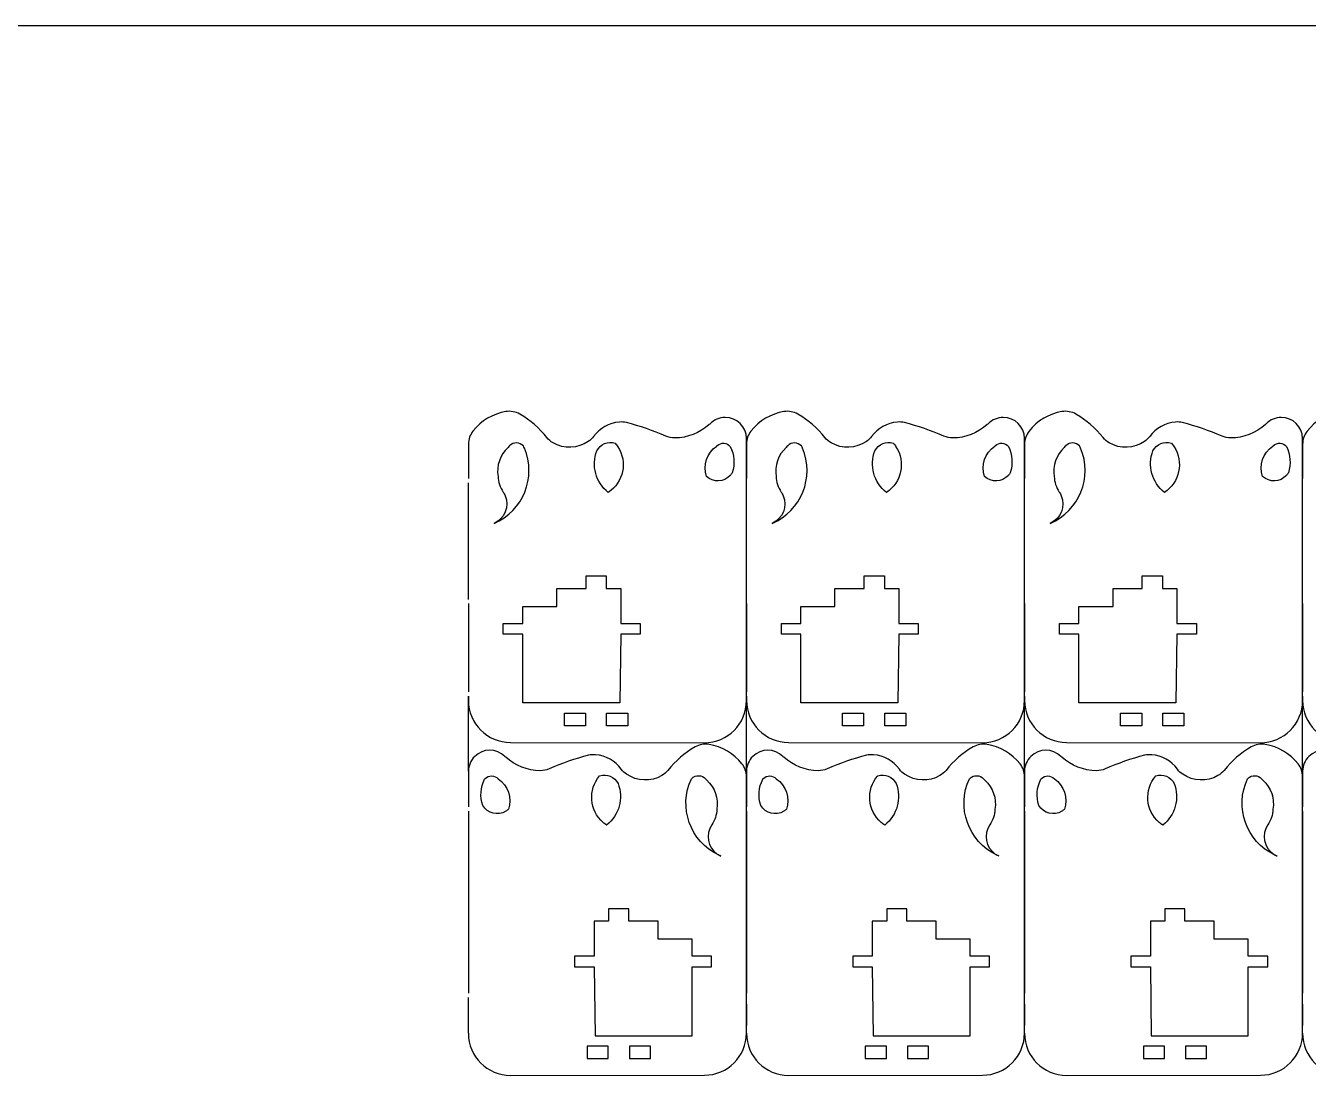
# Model space of a CAD drawing. Header units: inches. Extents: x -1166 to 134, y 1090 to 1990.
# Drawn here: x -515.6 to -211.2, y 1740 to 1989.9 of the extents above; entities that cross this region are included whole.
import ezdxf

# ---------------------------------------------------------------- set-up
doc = ezdxf.new("R2010")
doc.units = ezdxf.units.IN
doc.header["$MEASUREMENT"] = 0
for name, color, linetype in [('Corte exterior', 7, 'Continuous'), ('grabado linea medio', 7, 'Continuous'), ('Material', 7, 'Continuous')]:
    doc.layers.add(name, color=color, linetype=linetype)

# ---------------------------------------------------------------- blocks, each defined once
blk = doc.blocks.new('block 2')
at = {"layer": 'Corte exterior', "color": 1, "lineweight": 25}
blk.add_lwpolyline([(-410.52, 1853.67), (-410.52, 1881.36)], dxfattribs=at)
blk = doc.blocks.new('block 7')
at = {"layer": 'Corte exterior', "color": 1, "lineweight": 25}
blk.add_lwpolyline([(-410.52, 1812.86), (-410.52, 1804.4)], dxfattribs=at)
blk = doc.blocks.new('block 12')
at = {"layer": 'Corte exterior', "color": 1, "lineweight": 25}
blk.add_lwpolyline([(-410.52, 1803.4), (-410.52, 1760.17)], dxfattribs=at)
blk = doc.blocks.new('block 17')
at = {"layer": 'Corte exterior', "color": 1, "lineweight": 25}
blk.add_lwpolyline([(-410.52, 1852.67), (-410.52, 1831.7)], dxfattribs=at)
blk = doc.blocks.new('block 22')
at = {"layer": 'Corte exterior', "color": 1, "lineweight": 25}
blk.add_lwpolyline([(-344.52, 1757.55), (-344.52, 1752.55)], dxfattribs=at)
blk = doc.blocks.new('block 27')
at = {"layer": 'Corte exterior', "color": 1, "lineweight": 25}
blk.add_open_spline([(-410.52, 1750.66), (-410.52, 1745.14), (-406.05, 1740.66), (-400.52, 1740.66), (-400.52, 1740.66), (-400.52, 1740.66), (-400.51, 1740.66), (-400.51, 1740.66), (-354.51, 1740.71), (-354.51, 1740.71), (-348.99, 1740.71), (-344.52, 1745.19), (-344.52, 1750.71), (-344.52, 1750.71), (-344.52, 1811.55), (-344.52, 1811.55), (-344.52, 1812.67), (-344.9, 1813.76), (-345.59, 1814.64), (-347.53, 1817.1), (-350.31, 1818.75), (-353.4, 1819.26), (-354.54, 1819.45), (-355.72, 1819.24), (-356.72, 1818.66), (-359.2, 1817.23), (-361.38, 1815.34), (-363.15, 1813.09), (-363.55, 1812.58), (-364.04, 1812.15), (-364.61, 1811.83), (-367.23, 1810.34), (-370.48, 1810.46), (-372.98, 1812.15), (-373.46, 1812.47), (-373.89, 1812.88), (-374.23, 1813.35), (-375.68, 1815.32), (-377.9, 1816.58), (-380.34, 1816.79), (-380.91, 1816.84), (-381.47, 1816.8), (-382.02, 1816.66), (-385.22, 1815.84), (-388.36, 1814.76), (-391.39, 1813.43), (-392.04, 1813.14), (-392.74, 1813), (-393.46, 1813), (-396.49, 1813.04), (-399.42, 1814.17), (-401.68, 1816.19), (-401.76, 1816.25), (-401.83, 1816.32), (-401.9, 1816.39), (-403.87, 1818.37), (-407.06, 1818.37), (-409.04, 1816.4), (-409.98, 1815.46), (-410.51, 1814.19), (-410.52, 1812.86), (-410.52, 1812.86), (-410.52, 1830.7), (-410.52, 1830.7), (-410.52, 1830.7), (-410.52, 1829.7), (-410.52, 1829.7), (-410.52, 1824.18), (-406.05, 1819.71), (-400.53, 1819.7), (-400.53, 1819.7), (-354.53, 1819.66), (-354.53, 1819.66), (-349.01, 1819.65), (-344.53, 1824.12), (-344.52, 1829.65), (-344.52, 1829.65), (-344.52, 1829.65), (-344.52, 1829.66), (-344.52, 1829.66), (-344.52, 1891.86), (-344.52, 1891.86), (-344.54, 1894.65), (-346.82, 1896.89), (-349.61, 1896.87), (-350.94, 1896.86), (-352.21, 1896.33), (-353.15, 1895.38), (-353.21, 1895.31), (-353.29, 1895.25), (-353.36, 1895.18), (-355.63, 1893.16), (-358.55, 1892.03), (-361.59, 1892), (-362.3, 1891.99), (-363, 1892.13), (-363.65, 1892.42), (-366.68, 1893.75), (-369.82, 1894.83), (-373.03, 1895.65), (-373.57, 1895.79), (-374.14, 1895.84), (-374.7, 1895.79), (-377.14, 1895.57), (-379.37, 1894.32), (-380.81, 1892.34), (-381.16, 1891.87), (-381.58, 1891.46), (-382.06, 1891.14), (-384.57, 1889.46), (-387.81, 1889.34), (-390.43, 1890.83), (-391, 1891.15), (-391.5, 1891.57), (-391.9, 1892.09), (-393.66, 1894.33), (-395.84, 1896.22), (-398.32, 1897.65), (-399.32, 1898.23), (-400.5, 1898.45), (-401.64, 1898.26), (-404.73, 1897.74), (-407.52, 1896.09), (-409.45, 1893.63), (-410.14, 1892.75), (-410.52, 1891.66), (-410.52, 1890.54), (-410.52, 1890.54), (-410.52, 1882.36), (-410.52, 1882.36)], degree=3, knots=[0, 0, 0, 0, 1, 1, 1, 2, 2, 2, 3, 3, 3, 4, 4, 4, 5, 5, 5, 6, 6, 6, 7, 7, 7, 8, 8, 8, 9, 9, 9, 10, 10, 10, 11, 11, 11, 12, 12, 12, 13, 13, 13, 14, 14, 14, 15, 15, 15, 16, 16, 16, 17, 17, 17, 18, 18, 18, 19, 19, 19, 20, 20, 20, 21, 21, 21, 22, 22, 22, 23, 23, 23, 24, 24, 24, 25, 25, 25, 26, 26, 26, 27, 27, 27, 28, 28, 28, 29, 29, 29, 30, 30, 30, 31, 31, 31, 32, 32, 32, 33, 33, 33, 34, 34, 34, 35, 35, 35, 36, 36, 36, 37, 37, 37, 38, 38, 38, 39, 39, 39, 40, 40, 40, 41, 41, 41, 42, 42, 42, 43, 43, 43, 43], dxfattribs=at)
blk = doc.blocks.new('block 32')
at = {"layer": 'Corte exterior', "color": 1, "lineweight": 25}
blk.add_lwpolyline([(-410.52, 1750.66), (-410.52, 1759.17)], dxfattribs=at)
blk = doc.blocks.new('block 37')
at = {"layer": 'Corte exterior', "color": 1, "lineweight": 25}
blk.add_lwpolyline([(-382.32, 1744.64), (-377.32, 1744.64), (-377.32, 1747.64), (-382.32, 1747.64), (-382.32, 1744.64)], dxfattribs=at)
blk = doc.blocks.new('block 42')
at = {"layer": 'Corte exterior', "color": 1, "lineweight": 25}
blk.add_lwpolyline([(-372.32, 1744.64), (-367.32, 1744.64), (-367.32, 1747.64), (-372.32, 1747.64), (-372.32, 1744.64)], dxfattribs=at)
blk = doc.blocks.new('block 47')
at = {"layer": 'Corte exterior', "color": 1, "lineweight": 25}
blk.add_open_spline([(-407.14, 1804.74), (-406, 1802.85), (-403.54, 1802.24), (-401.65, 1803.38), (-401.43, 1803.52), (-401.22, 1803.67), (-401.03, 1803.84), (-400.14, 1806.53), (-401.12, 1809.48), (-403.45, 1811.1), (-404.3, 1811.96), (-405.68, 1811.97), (-406.54, 1811.12), (-406.59, 1811.07), (-406.63, 1811.02), (-406.67, 1810.97), (-407.64, 1809.04), (-407.81, 1806.8), (-407.14, 1804.74)], degree=3, knots=[0, 0, 0, 0, 1, 1, 1, 2, 2, 2, 3, 3, 3, 4, 4, 4, 5, 5, 5, 6, 6, 6, 6], dxfattribs=at)
blk = doc.blocks.new('block 52')
at = {"layer": 'Corte exterior', "color": 1, "lineweight": 25}
blk.add_open_spline([(-377.72, 1800.1), (-374.74, 1802.44), (-373.64, 1806.45), (-375.01, 1809.98), (-375.81, 1811.58), (-377.67, 1812.34), (-379.37, 1811.77), (-382.19, 1808.49), (-381.83, 1803.55), (-378.55, 1800.72), (-378.29, 1800.5), (-378.01, 1800.29), (-377.72, 1800.1)], degree=3, knots=[0, 0, 0, 0, 1, 1, 1, 2, 2, 2, 3, 3, 3, 4, 4, 4, 4], dxfattribs=at)
blk = doc.blocks.new('block 57')
at = {"layer": 'Corte exterior', "color": 1, "lineweight": 25}
blk.add_open_spline([(-350.59, 1792.74), (-350.9, 1792.87), (-351.19, 1793.03), (-351.46, 1793.21), (-353.74, 1794.77), (-354.33, 1797.88), (-352.77, 1800.16), (-352.02, 1801.26), (-351.6, 1802.54), (-351.56, 1803.86), (-351.11, 1806.41), (-352.01, 1809.01), (-353.95, 1810.73), (-354.63, 1811.81), (-356.06, 1812.14), (-357.14, 1811.46), (-357.3, 1811.37), (-357.45, 1811.25), (-357.58, 1811.11), (-360.8, 1804.31), (-357.9, 1796.19), (-351.11, 1792.97), (-350.94, 1792.89), (-350.77, 1792.81), (-350.59, 1792.74)], degree=3, knots=[0, 0, 0, 0, 1, 1, 1, 2, 2, 2, 3, 3, 3, 4, 4, 4, 5, 5, 5, 6, 6, 6, 7, 7, 7, 8, 8, 8, 8], dxfattribs=at)
blk = doc.blocks.new('block 62')
at = {"layer": 'Corte exterior', "color": 1, "lineweight": 25}
blk.add_lwpolyline([(-382.72, 1826.64), (-382.72, 1823.64), (-387.72, 1823.64), (-387.72, 1826.64), (-382.72, 1826.64)], dxfattribs=at)
blk = doc.blocks.new('block 67')
at = {"layer": 'Corte exterior', "color": 1, "lineweight": 25}
blk.add_lwpolyline([(-372.72, 1826.64), (-372.72, 1823.64), (-377.72, 1823.64), (-377.72, 1826.64), (-372.72, 1826.64)], dxfattribs=at)
blk = doc.blocks.new('block 72')
at = {"layer": 'Corte exterior', "color": 1, "lineweight": 25}
blk.add_open_spline([(-404.45, 1871.73), (-401.91, 1872.81), (-400.72, 1875.75), (-401.8, 1878.29), (-401.93, 1878.59), (-402.09, 1878.88), (-402.27, 1879.16), (-403.02, 1880.25), (-403.44, 1881.53), (-403.48, 1882.85), (-403.94, 1885.4), (-403.03, 1888), (-401.09, 1889.72), (-400.99, 1889.88), (-400.87, 1890.03), (-400.74, 1890.16), (-399.82, 1891.05), (-398.35, 1891.02), (-397.46, 1890.1), (-397.38, 1889.93), (-397.3, 1889.76), (-397.23, 1889.59), (-394.29, 1882.66), (-397.53, 1874.67), (-404.45, 1871.73)], degree=3, knots=[0, 0, 0, 0, 1, 1, 1, 2, 2, 2, 3, 3, 3, 4, 4, 4, 5, 5, 5, 6, 6, 6, 7, 7, 7, 8, 8, 8, 8], dxfattribs=at)
blk = doc.blocks.new('block 77')
at = {"layer": 'Corte exterior', "color": 1, "lineweight": 25}
blk.add_open_spline([(-375.67, 1890.76), (-377.37, 1891.34), (-379.23, 1890.57), (-380.03, 1888.97), (-381.4, 1885.44), (-380.3, 1881.43), (-377.33, 1879.09), (-373.7, 1881.45), (-372.68, 1886.31), (-375.05, 1889.93), (-375.24, 1890.22), (-375.45, 1890.5), (-375.67, 1890.76)], degree=3, knots=[0, 0, 0, 0, 1, 1, 1, 2, 2, 2, 3, 3, 3, 4, 4, 4, 4], dxfattribs=at)
blk = doc.blocks.new('block 82')
at = {"layer": 'Corte exterior', "color": 1, "lineweight": 25}
blk.add_open_spline([(-348.37, 1889.97), (-349.15, 1890.89), (-350.52, 1891), (-351.45, 1890.23), (-351.5, 1890.18), (-351.55, 1890.14), (-351.59, 1890.09), (-353.92, 1888.48), (-354.91, 1885.52), (-354.01, 1882.84), (-352.37, 1881.35), (-349.84, 1881.48), (-348.36, 1883.12), (-348.19, 1883.31), (-348.04, 1883.51), (-347.9, 1883.73), (-347.24, 1885.79), (-347.4, 1888.03), (-348.37, 1889.97)], degree=3, knots=[0, 0, 0, 0, 1, 1, 1, 2, 2, 2, 3, 3, 3, 4, 4, 4, 5, 5, 5, 6, 6, 6, 6], dxfattribs=at)
blk = doc.blocks.new('block 87')
at = {"layer": 'Corte exterior', "color": 1, "lineweight": 25}
blk.add_lwpolyline([(-344.52, 1853.67), (-344.52, 1881.36)], dxfattribs=at)
blk = doc.blocks.new('block 92')
at = {"layer": 'Corte exterior', "color": 1, "lineweight": 25}
blk.add_lwpolyline([(-344.52, 1812.86), (-344.52, 1804.4)], dxfattribs=at)
blk = doc.blocks.new('block 97')
at = {"layer": 'Corte exterior', "color": 1, "lineweight": 25}
blk.add_lwpolyline([(-344.52, 1803.4), (-344.52, 1760.17)], dxfattribs=at)
blk = doc.blocks.new('block 102')
at = {"layer": 'Corte exterior', "color": 1, "lineweight": 25}
blk.add_lwpolyline([(-344.52, 1852.67), (-344.52, 1831.7)], dxfattribs=at)
blk = doc.blocks.new('block 107')
at = {"layer": 'Corte exterior', "color": 1, "lineweight": 25}
blk.add_lwpolyline([(-278.52, 1757.55), (-278.51, 1752.55)], dxfattribs=at)
blk = doc.blocks.new('block 112')
at = {"layer": 'Corte exterior', "color": 1, "lineweight": 25}
blk.add_open_spline([(-344.52, 1750.66), (-344.52, 1745.14), (-340.04, 1740.66), (-334.52, 1740.66), (-334.52, 1740.66), (-334.51, 1740.66), (-334.51, 1740.66), (-334.51, 1740.66), (-288.51, 1740.71), (-288.51, 1740.71), (-282.99, 1740.71), (-278.52, 1745.19), (-278.52, 1750.71), (-278.52, 1750.71), (-278.52, 1811.55), (-278.52, 1811.55), (-278.52, 1812.67), (-278.9, 1813.76), (-279.59, 1814.64), (-281.52, 1817.1), (-284.31, 1818.75), (-287.4, 1819.26), (-288.54, 1819.45), (-289.72, 1819.24), (-290.72, 1818.66), (-293.2, 1817.23), (-295.38, 1815.34), (-297.14, 1813.09), (-297.54, 1812.58), (-298.04, 1812.15), (-298.61, 1811.83), (-301.23, 1810.34), (-304.47, 1810.46), (-306.98, 1812.15), (-307.46, 1812.47), (-307.88, 1812.88), (-308.23, 1813.35), (-309.67, 1815.32), (-311.9, 1816.58), (-314.34, 1816.79), (-314.9, 1816.84), (-315.47, 1816.8), (-316.01, 1816.66), (-319.22, 1815.84), (-322.36, 1814.76), (-325.39, 1813.43), (-326.04, 1813.14), (-326.74, 1813), (-327.45, 1813), (-330.49, 1813.04), (-333.41, 1814.17), (-335.68, 1816.19), (-335.75, 1816.25), (-335.82, 1816.32), (-335.89, 1816.39), (-337.86, 1818.37), (-341.06, 1818.37), (-343.04, 1816.4), (-343.98, 1815.46), (-344.51, 1814.19), (-344.52, 1812.86), (-344.52, 1812.86), (-344.52, 1830.7), (-344.52, 1830.7), (-344.52, 1830.7), (-344.52, 1829.7), (-344.52, 1829.7), (-344.52, 1824.18), (-340.05, 1819.71), (-334.53, 1819.7), (-334.53, 1819.7), (-288.53, 1819.66), (-288.53, 1819.66), (-283, 1819.65), (-278.52, 1824.12), (-278.52, 1829.65), (-278.52, 1829.65), (-278.52, 1829.65), (-278.52, 1829.66), (-278.52, 1829.66), (-278.52, 1891.86), (-278.52, 1891.86), (-278.54, 1894.65), (-280.81, 1896.89), (-283.6, 1896.87), (-284.93, 1896.86), (-286.2, 1896.33), (-287.14, 1895.38), (-287.21, 1895.31), (-287.28, 1895.25), (-287.36, 1895.18), (-289.62, 1893.16), (-292.55, 1892.03), (-295.58, 1892), (-296.29, 1891.99), (-297, 1892.13), (-297.65, 1892.42), (-300.68, 1893.75), (-303.82, 1894.83), (-307.02, 1895.65), (-307.57, 1895.79), (-308.13, 1895.84), (-308.7, 1895.79), (-311.13, 1895.57), (-313.36, 1894.32), (-314.81, 1892.34), (-315.15, 1891.87), (-315.57, 1891.46), (-316.06, 1891.14), (-318.56, 1889.46), (-321.81, 1889.34), (-324.43, 1890.83), (-325, 1891.15), (-325.49, 1891.57), (-325.89, 1892.09), (-327.66, 1894.33), (-329.84, 1896.22), (-332.32, 1897.65), (-333.32, 1898.23), (-334.49, 1898.45), (-335.64, 1898.26), (-338.73, 1897.74), (-341.51, 1896.09), (-343.45, 1893.63), (-344.14, 1892.75), (-344.52, 1891.66), (-344.52, 1890.54), (-344.52, 1890.54), (-344.52, 1882.36), (-344.52, 1882.36)], degree=3, knots=[0, 0, 0, 0, 1, 1, 1, 2, 2, 2, 3, 3, 3, 4, 4, 4, 5, 5, 5, 6, 6, 6, 7, 7, 7, 8, 8, 8, 9, 9, 9, 10, 10, 10, 11, 11, 11, 12, 12, 12, 13, 13, 13, 14, 14, 14, 15, 15, 15, 16, 16, 16, 17, 17, 17, 18, 18, 18, 19, 19, 19, 20, 20, 20, 21, 21, 21, 22, 22, 22, 23, 23, 23, 24, 24, 24, 25, 25, 25, 26, 26, 26, 27, 27, 27, 28, 28, 28, 29, 29, 29, 30, 30, 30, 31, 31, 31, 32, 32, 32, 33, 33, 33, 34, 34, 34, 35, 35, 35, 36, 36, 36, 37, 37, 37, 38, 38, 38, 39, 39, 39, 40, 40, 40, 41, 41, 41, 42, 42, 42, 43, 43, 43, 43], dxfattribs=at)
blk = doc.blocks.new('block 117')
at = {"layer": 'Corte exterior', "color": 1, "lineweight": 25}
blk.add_lwpolyline([(-344.52, 1750.66), (-344.52, 1759.17)], dxfattribs=at)
blk = doc.blocks.new('block 122')
at = {"layer": 'Corte exterior', "color": 1, "lineweight": 25}
blk.add_lwpolyline([(-316.32, 1744.64), (-311.32, 1744.64), (-311.32, 1747.64), (-316.32, 1747.64), (-316.32, 1744.64)], dxfattribs=at)
blk = doc.blocks.new('block 127')
at = {"layer": 'Corte exterior', "color": 1, "lineweight": 25}
blk.add_lwpolyline([(-306.32, 1744.64), (-301.32, 1744.64), (-301.32, 1747.64), (-306.32, 1747.64), (-306.32, 1744.64)], dxfattribs=at)
blk = doc.blocks.new('block 132')
at = {"layer": 'Corte exterior', "color": 1, "lineweight": 25}
blk.add_open_spline([(-341.14, 1804.74), (-340, 1802.85), (-337.54, 1802.24), (-335.65, 1803.38), (-335.43, 1803.52), (-335.22, 1803.67), (-335.03, 1803.84), (-334.13, 1806.53), (-335.12, 1809.48), (-337.45, 1811.1), (-338.29, 1811.96), (-339.68, 1811.97), (-340.54, 1811.12), (-340.58, 1811.07), (-340.63, 1811.02), (-340.67, 1810.97), (-341.64, 1809.04), (-341.8, 1806.8), (-341.14, 1804.74)], degree=3, knots=[0, 0, 0, 0, 1, 1, 1, 2, 2, 2, 3, 3, 3, 4, 4, 4, 5, 5, 5, 6, 6, 6, 6], dxfattribs=at)
blk = doc.blocks.new('block 137')
at = {"layer": 'Corte exterior', "color": 1, "lineweight": 25}
blk.add_open_spline([(-311.71, 1800.1), (-308.74, 1802.44), (-307.64, 1806.45), (-309.01, 1809.98), (-309.81, 1811.58), (-311.67, 1812.34), (-313.37, 1811.77), (-316.19, 1808.49), (-315.82, 1803.55), (-312.55, 1800.72), (-312.28, 1800.5), (-312, 1800.29), (-311.71, 1800.1)], degree=3, knots=[0, 0, 0, 0, 1, 1, 1, 2, 2, 2, 3, 3, 3, 4, 4, 4, 4], dxfattribs=at)
blk = doc.blocks.new('block 142')
at = {"layer": 'Corte exterior', "color": 1, "lineweight": 25}
blk.add_open_spline([(-284.59, 1792.74), (-284.89, 1792.87), (-285.18, 1793.03), (-285.46, 1793.21), (-287.74, 1794.77), (-288.32, 1797.88), (-286.76, 1800.16), (-286.02, 1801.26), (-285.6, 1802.54), (-285.56, 1803.86), (-285.1, 1806.41), (-286.01, 1809.01), (-287.95, 1810.73), (-288.63, 1811.81), (-290.06, 1812.14), (-291.14, 1811.46), (-291.3, 1811.37), (-291.45, 1811.25), (-291.58, 1811.11), (-294.8, 1804.31), (-291.9, 1796.19), (-285.1, 1792.97), (-284.93, 1792.89), (-284.76, 1792.81), (-284.59, 1792.74)], degree=3, knots=[0, 0, 0, 0, 1, 1, 1, 2, 2, 2, 3, 3, 3, 4, 4, 4, 5, 5, 5, 6, 6, 6, 7, 7, 7, 8, 8, 8, 8], dxfattribs=at)
blk = doc.blocks.new('block 147')
at = {"layer": 'Corte exterior', "color": 1, "lineweight": 25}
blk.add_lwpolyline([(-316.72, 1826.64), (-316.72, 1823.64), (-321.72, 1823.64), (-321.72, 1826.64), (-316.72, 1826.64)], dxfattribs=at)
blk = doc.blocks.new('block 152')
at = {"layer": 'Corte exterior', "color": 1, "lineweight": 25}
blk.add_lwpolyline([(-306.72, 1826.64), (-306.72, 1823.64), (-311.72, 1823.64), (-311.72, 1826.64), (-306.72, 1826.64)], dxfattribs=at)
blk = doc.blocks.new('block 157')
at = {"layer": 'Corte exterior', "color": 1, "lineweight": 25}
blk.add_open_spline([(-338.45, 1871.73), (-335.91, 1872.81), (-334.72, 1875.75), (-335.8, 1878.29), (-335.93, 1878.59), (-336.09, 1878.88), (-336.27, 1879.16), (-337.02, 1880.25), (-337.44, 1881.53), (-337.48, 1882.85), (-337.93, 1885.4), (-337.03, 1888), (-335.09, 1889.72), (-334.99, 1889.88), (-334.87, 1890.03), (-334.73, 1890.16), (-333.81, 1891.05), (-332.35, 1891.02), (-331.46, 1890.1), (-331.38, 1889.93), (-331.3, 1889.76), (-331.23, 1889.59), (-328.29, 1882.66), (-331.52, 1874.67), (-338.45, 1871.73)], degree=3, knots=[0, 0, 0, 0, 1, 1, 1, 2, 2, 2, 3, 3, 3, 4, 4, 4, 5, 5, 5, 6, 6, 6, 7, 7, 7, 8, 8, 8, 8], dxfattribs=at)
blk = doc.blocks.new('block 162')
at = {"layer": 'Corte exterior', "color": 1, "lineweight": 25}
blk.add_open_spline([(-309.67, 1890.76), (-311.37, 1891.34), (-313.23, 1890.57), (-314.03, 1888.97), (-315.4, 1885.44), (-314.3, 1881.43), (-311.32, 1879.09), (-307.7, 1881.45), (-306.68, 1886.31), (-309.04, 1889.93), (-309.23, 1890.22), (-309.44, 1890.5), (-309.67, 1890.76)], degree=3, knots=[0, 0, 0, 0, 1, 1, 1, 2, 2, 2, 3, 3, 3, 4, 4, 4, 4], dxfattribs=at)
blk = doc.blocks.new('block 167')
at = {"layer": 'Corte exterior', "color": 1, "lineweight": 25}
blk.add_open_spline([(-282.36, 1889.97), (-283.14, 1890.89), (-284.52, 1891), (-285.44, 1890.23), (-285.49, 1890.18), (-285.54, 1890.14), (-285.59, 1890.09), (-287.92, 1888.48), (-288.9, 1885.52), (-288.01, 1882.84), (-286.37, 1881.35), (-283.84, 1881.48), (-282.36, 1883.12), (-282.19, 1883.31), (-282.03, 1883.51), (-281.9, 1883.73), (-281.23, 1885.79), (-281.4, 1888.03), (-282.36, 1889.97)], degree=3, knots=[0, 0, 0, 0, 1, 1, 1, 2, 2, 2, 3, 3, 3, 4, 4, 4, 5, 5, 5, 6, 6, 6, 6], dxfattribs=at)
blk = doc.blocks.new('block 172')
at = {"layer": 'Corte exterior', "color": 1, "lineweight": 25}
blk.add_lwpolyline([(-278.51, 1853.67), (-278.51, 1881.36)], dxfattribs=at)
blk = doc.blocks.new('block 177')
at = {"layer": 'Corte exterior', "color": 1, "lineweight": 25}
blk.add_lwpolyline([(-278.52, 1812.86), (-278.52, 1804.4)], dxfattribs=at)
blk = doc.blocks.new('block 182')
at = {"layer": 'Corte exterior', "color": 1, "lineweight": 25}
blk.add_lwpolyline([(-278.52, 1803.4), (-278.52, 1760.17)], dxfattribs=at)
blk = doc.blocks.new('block 187')
at = {"layer": 'Corte exterior', "color": 1, "lineweight": 25}
blk.add_lwpolyline([(-278.51, 1852.67), (-278.51, 1831.7)], dxfattribs=at)
blk = doc.blocks.new('block 192')
at = {"layer": 'Corte exterior', "color": 1, "lineweight": 25}
blk.add_lwpolyline([(-212.51, 1757.55), (-212.51, 1752.55)], dxfattribs=at)
blk = doc.blocks.new('block 197')
at = {"layer": 'Corte exterior', "color": 1, "lineweight": 25}
blk.add_open_spline([(-278.52, 1750.66), (-278.52, 1745.14), (-274.04, 1740.66), (-268.52, 1740.66), (-268.51, 1740.66), (-268.51, 1740.66), (-268.51, 1740.66), (-268.51, 1740.66), (-222.5, 1740.71), (-222.5, 1740.71), (-216.99, 1740.71), (-212.52, 1745.19), (-212.52, 1750.71), (-212.52, 1750.71), (-212.52, 1811.55), (-212.52, 1811.55), (-212.52, 1812.67), (-212.89, 1813.76), (-213.58, 1814.64), (-215.52, 1817.1), (-218.31, 1818.75), (-221.4, 1819.26), (-222.54, 1819.45), (-223.71, 1819.24), (-224.72, 1818.66), (-227.19, 1817.23), (-229.37, 1815.34), (-231.14, 1813.09), (-231.54, 1812.58), (-232.04, 1812.15), (-232.6, 1811.83), (-235.23, 1810.34), (-238.47, 1810.46), (-240.98, 1812.15), (-241.46, 1812.47), (-241.88, 1812.88), (-242.22, 1813.35), (-243.67, 1815.32), (-245.9, 1816.58), (-248.34, 1816.79), (-248.9, 1816.84), (-249.46, 1816.8), (-250.01, 1816.66), (-253.22, 1815.84), (-256.35, 1814.76), (-259.38, 1813.43), (-260.03, 1813.14), (-260.74, 1813), (-261.45, 1813), (-264.49, 1813.04), (-267.41, 1814.17), (-269.68, 1816.19), (-269.75, 1816.25), (-269.82, 1816.32), (-269.89, 1816.39), (-271.86, 1818.37), (-275.06, 1818.37), (-277.03, 1816.4), (-277.97, 1815.46), (-278.51, 1814.19), (-278.52, 1812.86), (-278.52, 1812.86), (-278.51, 1830.7), (-278.51, 1830.7), (-278.51, 1830.7), (-278.51, 1829.7), (-278.51, 1829.7), (-278.51, 1824.18), (-274.04, 1819.71), (-268.53, 1819.7), (-268.53, 1819.7), (-222.52, 1819.66), (-222.52, 1819.66), (-217, 1819.65), (-212.52, 1824.12), (-212.51, 1829.65), (-212.51, 1829.65), (-212.51, 1829.65), (-212.51, 1829.66), (-212.51, 1829.66), (-212.51, 1891.86), (-212.51, 1891.86), (-212.53, 1894.65), (-214.81, 1896.89), (-217.6, 1896.87), (-218.93, 1896.86), (-220.2, 1896.33), (-221.14, 1895.38), (-221.21, 1895.31), (-221.28, 1895.25), (-221.35, 1895.18), (-223.62, 1893.16), (-226.54, 1892.03), (-229.58, 1892), (-230.29, 1891.99), (-231, 1892.13), (-231.65, 1892.42), (-234.68, 1893.75), (-237.81, 1894.83), (-241.02, 1895.65), (-241.57, 1895.79), (-242.13, 1895.84), (-242.69, 1895.79), (-245.13, 1895.57), (-247.36, 1894.32), (-248.81, 1892.34), (-249.15, 1891.87), (-249.57, 1891.46), (-250.05, 1891.14), (-252.56, 1889.46), (-255.8, 1889.34), (-258.43, 1890.83), (-258.99, 1891.15), (-259.49, 1891.57), (-259.89, 1892.09), (-261.66, 1894.33), (-263.84, 1896.22), (-266.31, 1897.65), (-267.32, 1898.23), (-268.49, 1898.45), (-269.64, 1898.26), (-272.73, 1897.74), (-275.51, 1896.09), (-277.45, 1893.63), (-278.14, 1892.75), (-278.51, 1891.66), (-278.51, 1890.54), (-278.51, 1890.54), (-278.51, 1882.36), (-278.51, 1882.36)], degree=3, knots=[0, 0, 0, 0, 1, 1, 1, 2, 2, 2, 3, 3, 3, 4, 4, 4, 5, 5, 5, 6, 6, 6, 7, 7, 7, 8, 8, 8, 9, 9, 9, 10, 10, 10, 11, 11, 11, 12, 12, 12, 13, 13, 13, 14, 14, 14, 15, 15, 15, 16, 16, 16, 17, 17, 17, 18, 18, 18, 19, 19, 19, 20, 20, 20, 21, 21, 21, 22, 22, 22, 23, 23, 23, 24, 24, 24, 25, 25, 25, 26, 26, 26, 27, 27, 27, 28, 28, 28, 29, 29, 29, 30, 30, 30, 31, 31, 31, 32, 32, 32, 33, 33, 33, 34, 34, 34, 35, 35, 35, 36, 36, 36, 37, 37, 37, 38, 38, 38, 39, 39, 39, 40, 40, 40, 41, 41, 41, 42, 42, 42, 43, 43, 43, 43], dxfattribs=at)
blk = doc.blocks.new('block 202')
at = {"layer": 'Corte exterior', "color": 1, "lineweight": 25}
blk.add_lwpolyline([(-278.52, 1750.66), (-278.52, 1759.17)], dxfattribs=at)
blk = doc.blocks.new('block 207')
at = {"layer": 'Corte exterior', "color": 1, "lineweight": 25}
blk.add_lwpolyline([(-250.32, 1744.64), (-245.32, 1744.64), (-245.32, 1747.64), (-250.32, 1747.64), (-250.32, 1744.64)], dxfattribs=at)
blk = doc.blocks.new('block 212')
at = {"layer": 'Corte exterior', "color": 1, "lineweight": 25}
blk.add_lwpolyline([(-240.32, 1744.64), (-235.32, 1744.64), (-235.32, 1747.64), (-240.32, 1747.64), (-240.32, 1744.64)], dxfattribs=at)
blk = doc.blocks.new('block 217')
at = {"layer": 'Corte exterior', "color": 1, "lineweight": 25}
blk.add_open_spline([(-275.13, 1804.74), (-273.99, 1802.85), (-271.53, 1802.24), (-269.64, 1803.38), (-269.42, 1803.52), (-269.22, 1803.67), (-269.03, 1803.84), (-268.13, 1806.53), (-269.12, 1809.48), (-271.44, 1811.1), (-272.29, 1811.96), (-273.67, 1811.97), (-274.53, 1811.12), (-274.58, 1811.07), (-274.63, 1811.02), (-274.67, 1810.97), (-275.63, 1809.04), (-275.8, 1806.8), (-275.13, 1804.74)], degree=3, knots=[0, 0, 0, 0, 1, 1, 1, 2, 2, 2, 3, 3, 3, 4, 4, 4, 5, 5, 5, 6, 6, 6, 6], dxfattribs=at)
blk = doc.blocks.new('block 222')
at = {"layer": 'Corte exterior', "color": 1, "lineweight": 25}
blk.add_open_spline([(-245.71, 1800.1), (-242.74, 1802.44), (-241.64, 1806.45), (-243, 1809.98), (-243.81, 1811.58), (-245.67, 1812.34), (-247.36, 1811.77), (-250.19, 1808.49), (-249.82, 1803.55), (-246.54, 1800.72), (-246.28, 1800.5), (-246, 1800.29), (-245.71, 1800.1)], degree=3, knots=[0, 0, 0, 0, 1, 1, 1, 2, 2, 2, 3, 3, 3, 4, 4, 4, 4], dxfattribs=at)
blk = doc.blocks.new('block 227')
at = {"layer": 'Corte exterior', "color": 1, "lineweight": 25}
blk.add_open_spline([(-218.59, 1792.74), (-218.89, 1792.87), (-219.18, 1793.03), (-219.45, 1793.21), (-221.73, 1794.77), (-222.32, 1797.88), (-220.76, 1800.16), (-220.02, 1801.26), (-219.6, 1802.54), (-219.56, 1803.86), (-219.1, 1806.41), (-220.01, 1809.01), (-221.95, 1810.73), (-222.62, 1811.81), (-224.05, 1812.14), (-225.14, 1811.46), (-225.3, 1811.37), (-225.44, 1811.25), (-225.57, 1811.11), (-228.8, 1804.31), (-225.9, 1796.19), (-219.1, 1792.97), (-218.93, 1792.89), (-218.76, 1792.81), (-218.59, 1792.74)], degree=3, knots=[0, 0, 0, 0, 1, 1, 1, 2, 2, 2, 3, 3, 3, 4, 4, 4, 5, 5, 5, 6, 6, 6, 7, 7, 7, 8, 8, 8, 8], dxfattribs=at)
blk = doc.blocks.new('block 232')
at = {"layer": 'Corte exterior', "color": 1, "lineweight": 25}
blk.add_lwpolyline([(-250.71, 1826.64), (-250.71, 1823.64), (-255.71, 1823.64), (-255.71, 1826.64), (-250.71, 1826.64)], dxfattribs=at)
blk = doc.blocks.new('block 237')
at = {"layer": 'Corte exterior', "color": 1, "lineweight": 25}
blk.add_lwpolyline([(-240.71, 1826.64), (-240.71, 1823.64), (-245.71, 1823.64), (-245.71, 1826.64), (-240.71, 1826.64)], dxfattribs=at)
blk = doc.blocks.new('block 242')
at = {"layer": 'Corte exterior', "color": 1, "lineweight": 25}
blk.add_open_spline([(-272.45, 1871.73), (-269.9, 1872.81), (-268.72, 1875.75), (-269.79, 1878.29), (-269.92, 1878.59), (-270.08, 1878.88), (-270.27, 1879.16), (-271.01, 1880.25), (-271.43, 1881.53), (-271.47, 1882.85), (-271.93, 1885.4), (-271.02, 1888), (-269.08, 1889.72), (-268.98, 1889.88), (-268.86, 1890.03), (-268.73, 1890.16), (-267.81, 1891.05), (-266.35, 1891.02), (-265.46, 1890.1), (-265.38, 1889.93), (-265.3, 1889.76), (-265.22, 1889.59), (-262.29, 1882.66), (-265.52, 1874.67), (-272.45, 1871.73)], degree=3, knots=[0, 0, 0, 0, 1, 1, 1, 2, 2, 2, 3, 3, 3, 4, 4, 4, 5, 5, 5, 6, 6, 6, 7, 7, 7, 8, 8, 8, 8], dxfattribs=at)
blk = doc.blocks.new('block 247')
at = {"layer": 'Corte exterior', "color": 1, "lineweight": 25}
blk.add_open_spline([(-243.67, 1890.76), (-245.36, 1891.34), (-247.23, 1890.57), (-248.03, 1888.97), (-249.39, 1885.44), (-248.3, 1881.43), (-245.32, 1879.09), (-241.7, 1881.45), (-240.68, 1886.31), (-243.04, 1889.93), (-243.23, 1890.22), (-243.44, 1890.5), (-243.67, 1890.76)], degree=3, knots=[0, 0, 0, 0, 1, 1, 1, 2, 2, 2, 3, 3, 3, 4, 4, 4, 4], dxfattribs=at)
blk = doc.blocks.new('block 252')
at = {"layer": 'Corte exterior', "color": 1, "lineweight": 25}
blk.add_open_spline([(-216.36, 1889.97), (-217.14, 1890.89), (-218.52, 1891), (-219.44, 1890.23), (-219.49, 1890.18), (-219.54, 1890.14), (-219.59, 1890.09), (-221.91, 1888.48), (-222.9, 1885.52), (-222, 1882.84), (-220.37, 1881.35), (-217.84, 1881.48), (-216.36, 1883.12), (-216.18, 1883.31), (-216.03, 1883.51), (-215.9, 1883.73), (-215.23, 1885.79), (-215.4, 1888.03), (-216.36, 1889.97)], degree=3, knots=[0, 0, 0, 0, 1, 1, 1, 2, 2, 2, 3, 3, 3, 4, 4, 4, 5, 5, 5, 6, 6, 6, 6], dxfattribs=at)
blk = doc.blocks.new('block 257')
at = {"layer": 'Corte exterior', "color": 1, "lineweight": 25}
blk.add_lwpolyline([(-212.51, 1853.67), (-212.51, 1881.36)], dxfattribs=at)
blk = doc.blocks.new('block 262')
at = {"layer": 'Corte exterior', "color": 1, "lineweight": 25}
blk.add_lwpolyline([(-212.51, 1812.86), (-212.51, 1804.4)], dxfattribs=at)
blk = doc.blocks.new('block 267')
at = {"layer": 'Corte exterior', "color": 1, "lineweight": 25}
blk.add_lwpolyline([(-212.51, 1803.4), (-212.51, 1760.17)], dxfattribs=at)
blk = doc.blocks.new('block 272')
at = {"layer": 'Corte exterior', "color": 1, "lineweight": 25}
blk.add_lwpolyline([(-212.51, 1852.67), (-212.51, 1831.7)], dxfattribs=at)
blk = doc.blocks.new('block 282')
at = {"layer": 'Corte exterior', "color": 1, "lineweight": 25}
blk.add_open_spline([(-212.51, 1750.66), (-212.51, 1745.14), (-208.04, 1740.66), (-202.51, 1740.66), (-202.51, 1740.66), (-202.51, 1740.66), (-202.5, 1740.66), (-202.5, 1740.66), (-156.5, 1740.71), (-156.5, 1740.71), (-150.98, 1740.71), (-146.51, 1745.19), (-146.51, 1750.71), (-146.51, 1750.71), (-146.51, 1811.55), (-146.51, 1811.55), (-146.51, 1812.67), (-146.89, 1813.76), (-147.58, 1814.64), (-149.52, 1817.1), (-152.3, 1818.75), (-155.39, 1819.26), (-156.54, 1819.45), (-157.71, 1819.24), (-158.71, 1818.66), (-161.19, 1817.23), (-163.37, 1815.34), (-165.14, 1813.09), (-165.54, 1812.58), (-166.03, 1812.15), (-166.6, 1811.83), (-169.22, 1810.34), (-172.47, 1810.46), (-174.97, 1812.15), (-175.46, 1812.47), (-175.88, 1812.88), (-176.22, 1813.35), (-177.67, 1815.32), (-179.9, 1816.58), (-182.34, 1816.79), (-182.9, 1816.84), (-183.46, 1816.8), (-184.01, 1816.66), (-187.21, 1815.84), (-190.35, 1814.76), (-193.38, 1813.43), (-194.03, 1813.14), (-194.74, 1813), (-195.45, 1813), (-198.48, 1813.04), (-201.41, 1814.17), (-203.67, 1816.19), (-203.75, 1816.25), (-203.82, 1816.32), (-203.89, 1816.39), (-205.86, 1818.37), (-209.05, 1818.37), (-211.03, 1816.4), (-211.97, 1815.46), (-212.5, 1814.19), (-212.51, 1812.86), (-212.51, 1812.86), (-212.51, 1830.7), (-212.51, 1830.7), (-212.51, 1830.7), (-212.51, 1829.7), (-212.51, 1829.7), (-212.51, 1824.18), (-208.04, 1819.71), (-202.52, 1819.7), (-202.52, 1819.7), (-156.52, 1819.66), (-156.52, 1819.66), (-151, 1819.65), (-146.52, 1824.12), (-146.51, 1829.65), (-146.51, 1829.65), (-146.51, 1829.65), (-146.51, 1829.66), (-146.51, 1829.66), (-146.51, 1891.86), (-146.51, 1891.86), (-146.53, 1894.65), (-148.81, 1896.89), (-151.6, 1896.87), (-152.93, 1896.86), (-154.2, 1896.33), (-155.14, 1895.38), (-155.21, 1895.31), (-155.28, 1895.25), (-155.35, 1895.18), (-157.62, 1893.16), (-160.54, 1892.03), (-163.58, 1892), (-164.29, 1891.99), (-164.99, 1892.13), (-165.64, 1892.42), (-168.67, 1893.75), (-171.81, 1894.83), (-175.02, 1895.65), (-175.56, 1895.79), (-176.13, 1895.84), (-176.69, 1895.79), (-179.13, 1895.57), (-181.36, 1894.32), (-182.8, 1892.34), (-183.15, 1891.87), (-183.57, 1891.46), (-184.05, 1891.14), (-186.56, 1889.46), (-189.8, 1889.34), (-192.42, 1890.83), (-192.99, 1891.15), (-193.49, 1891.57), (-193.89, 1892.09), (-195.65, 1894.33), (-197.83, 1896.22), (-200.31, 1897.65), (-201.31, 1898.23), (-202.49, 1898.45), (-203.63, 1898.26), (-206.72, 1897.74), (-209.51, 1896.09), (-211.44, 1893.63), (-212.13, 1892.75), (-212.51, 1891.66), (-212.51, 1890.54), (-212.51, 1890.54), (-212.51, 1882.36), (-212.51, 1882.36)], degree=3, knots=[0, 0, 0, 0, 1, 1, 1, 2, 2, 2, 3, 3, 3, 4, 4, 4, 5, 5, 5, 6, 6, 6, 7, 7, 7, 8, 8, 8, 9, 9, 9, 10, 10, 10, 11, 11, 11, 12, 12, 12, 13, 13, 13, 14, 14, 14, 15, 15, 15, 16, 16, 16, 17, 17, 17, 18, 18, 18, 19, 19, 19, 20, 20, 20, 21, 21, 21, 22, 22, 22, 23, 23, 23, 24, 24, 24, 25, 25, 25, 26, 26, 26, 27, 27, 27, 28, 28, 28, 29, 29, 29, 30, 30, 30, 31, 31, 31, 32, 32, 32, 33, 33, 33, 34, 34, 34, 35, 35, 35, 36, 36, 36, 37, 37, 37, 38, 38, 38, 39, 39, 39, 40, 40, 40, 41, 41, 41, 42, 42, 42, 43, 43, 43, 43], dxfattribs=at)
blk = doc.blocks.new('block 287')
at = {"layer": 'Corte exterior', "color": 1, "lineweight": 25}
blk.add_lwpolyline([(-212.51, 1750.66), (-212.51, 1759.17)], dxfattribs=at)
blk = doc.blocks.new('block 682')
at = {"layer": 'grabado linea medio', "color": 2, "lineweight": 25}
blk.add_lwpolyline([(-372.44, 1780.24), (-377.24, 1780.24), (-377.24, 1777.29), (-380.67, 1777.29), (-380.67, 1768.95), (-385.31, 1768.95), (-385.31, 1766.43), (-380.67, 1766.43), (-380.47, 1750.09), (-357.44, 1750.09), (-357.44, 1766.43), (-352.8, 1766.43), (-352.8, 1768.95), (-357.44, 1768.95), (-357.44, 1773.01), (-365.52, 1773.01), (-365.52, 1777.29), (-372.44, 1777.29), (-372.44, 1780.24)], dxfattribs=at)
blk = doc.blocks.new('block 687')
at = {"layer": 'grabado linea medio', "color": 2, "lineweight": 25}
blk.add_lwpolyline([(-374.37, 1856.29), (-374.37, 1847.95), (-369.73, 1847.95), (-369.73, 1845.43), (-374.37, 1845.43), (-374.57, 1829.09), (-397.6, 1829.09), (-397.6, 1845.43), (-402.24, 1845.43), (-402.24, 1847.95), (-397.6, 1847.95), (-397.6, 1852.01), (-389.52, 1852.01), (-389.52, 1856.29), (-382.6, 1856.29), (-382.6, 1859.24), (-377.8, 1859.24), (-377.8, 1856.29), (-374.37, 1856.29)], dxfattribs=at)
blk = doc.blocks.new('block 692')
at = {"layer": 'grabado linea medio', "color": 2, "lineweight": 25}
blk.add_lwpolyline([(-306.44, 1780.24), (-311.24, 1780.24), (-311.24, 1777.29), (-314.67, 1777.29), (-314.67, 1768.95), (-319.31, 1768.95), (-319.31, 1766.43), (-314.67, 1766.43), (-314.47, 1750.09), (-291.44, 1750.09), (-291.44, 1766.43), (-286.8, 1766.43), (-286.8, 1768.95), (-291.44, 1768.95), (-291.44, 1773.01), (-299.52, 1773.01), (-299.52, 1777.29), (-306.44, 1777.29), (-306.44, 1780.24)], dxfattribs=at)
blk = doc.blocks.new('block 697')
at = {"layer": 'grabado linea medio', "color": 2, "lineweight": 25}
blk.add_lwpolyline([(-308.37, 1856.29), (-308.37, 1847.95), (-303.73, 1847.95), (-303.73, 1845.43), (-308.37, 1845.43), (-308.57, 1829.09), (-331.6, 1829.09), (-331.6, 1845.43), (-336.24, 1845.43), (-336.24, 1847.95), (-331.6, 1847.95), (-331.6, 1852.01), (-323.52, 1852.01), (-323.52, 1856.29), (-316.6, 1856.29), (-316.6, 1859.24), (-311.8, 1859.24), (-311.8, 1856.29), (-308.37, 1856.29)], dxfattribs=at)
blk = doc.blocks.new('block 702')
at = {"layer": 'grabado linea medio', "color": 2, "lineweight": 25}
blk.add_lwpolyline([(-240.44, 1780.24), (-245.24, 1780.24), (-245.24, 1777.29), (-248.66, 1777.29), (-248.66, 1768.95), (-253.3, 1768.95), (-253.3, 1766.43), (-248.66, 1766.43), (-248.46, 1750.09), (-225.43, 1750.09), (-225.43, 1766.43), (-220.79, 1766.43), (-220.79, 1768.95), (-225.43, 1768.95), (-225.43, 1773.01), (-233.51, 1773.01), (-233.51, 1777.29), (-240.44, 1777.29), (-240.44, 1780.24)], dxfattribs=at)
blk = doc.blocks.new('block 707')
at = {"layer": 'grabado linea medio', "color": 2, "lineweight": 25}
blk.add_lwpolyline([(-242.37, 1856.29), (-242.37, 1847.95), (-237.73, 1847.95), (-237.73, 1845.43), (-242.37, 1845.43), (-242.57, 1829.09), (-265.6, 1829.09), (-265.6, 1845.43), (-270.24, 1845.43), (-270.24, 1847.95), (-265.6, 1847.95), (-265.6, 1852.01), (-257.52, 1852.01), (-257.52, 1856.29), (-250.59, 1856.29), (-250.59, 1859.24), (-245.79, 1859.24), (-245.79, 1856.29), (-242.37, 1856.29)], dxfattribs=at)

msp = doc.modelspace()

# ---------------------------------------------------------------- linework, layer by layer
at = {"layer": 'Material', "color": 7, "lineweight": 25}
msp.add_lwpolyline([(134.38, 1089.89), (-1165.62, 1089.89), (-1165.62, 1989.89), (134.38, 1989.89), (134.38, 1089.89)], dxfattribs=at)

# ---------------------------------------------------------------- block references
at = {"layer": 'Corte exterior'}
for name in ['block 27', 'block 112', 'block 197', 'block 282', 'block 72', 'block 77', 'block 82', 'block 157', 'block 162', 'block 167', 'block 242', 'block 247', 'block 252', 'block 2', 'block 87', 'block 172', 'block 257', 'block 17', 'block 102', 'block 187', 'block 272', 'block 62', 'block 67', 'block 147', 'block 152', 'block 232', 'block 237', 'block 7', 'block 47', 'block 52', 'block 57', 'block 92', 'block 132', 'block 137', 'block 142', 'block 177', 'block 217', 'block 222', 'block 227', 'block 262', 'block 12', 'block 97', 'block 182', 'block 267', 'block 32', 'block 117', 'block 22', 'block 202', 'block 107', 'block 287', 'block 192', 'block 37', 'block 42', 'block 122', 'block 127', 'block 207', 'block 212']:
    msp.add_blockref(name, (0, 0), dxfattribs=at)
at = {"layer": 'grabado linea medio'}
for name in ['block 687', 'block 697', 'block 707', 'block 682', 'block 692', 'block 702']:
    msp.add_blockref(name, (0, 0), dxfattribs=at)

doc.saveas('drawing.dxf')
